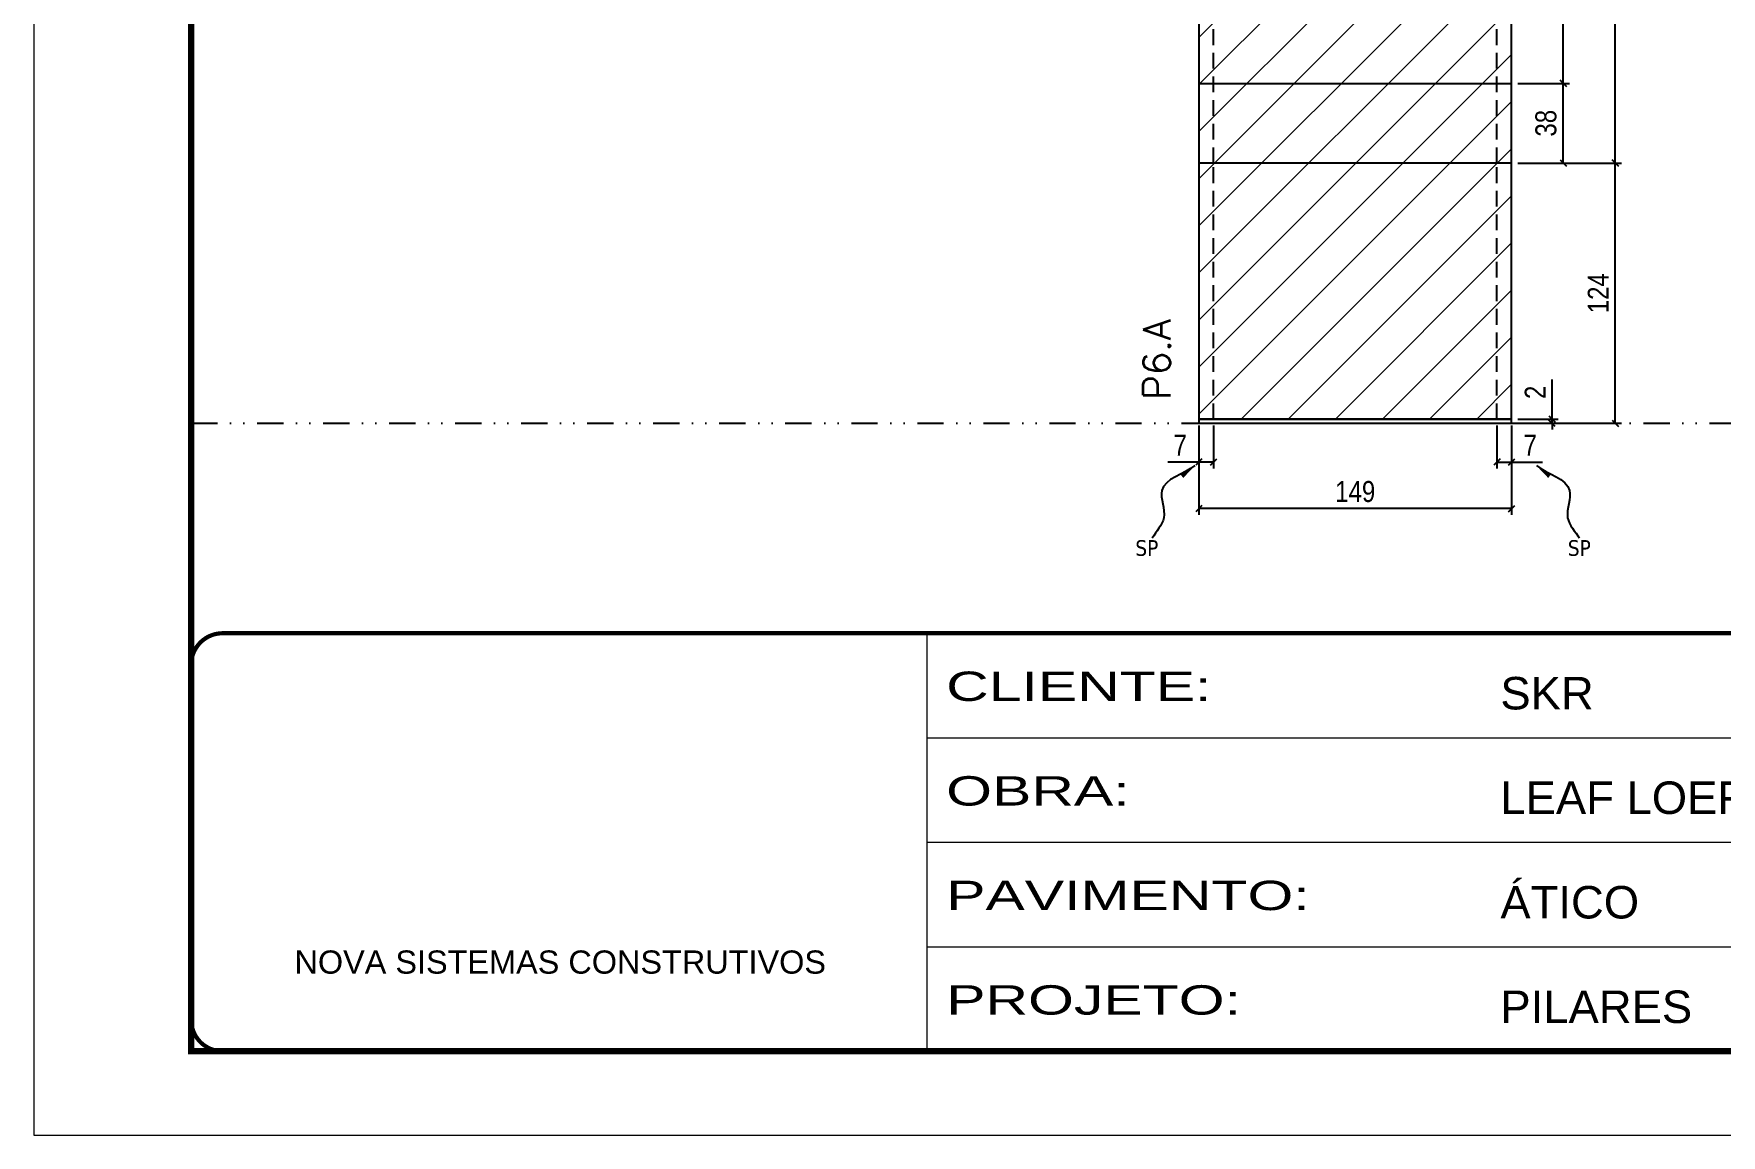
# Model space of a CAD drawing. Extents: x 14400 to 27878, y -21631 to 6985.
# Drawn here: x 16012 to 16816, y 3638 to 4163 of the extents above; entities that cross this region are included whole.
import ezdxf

# ---------------------------------------------------------------- set-up
doc = ezdxf.new("R2010")
doc.units = 0
for name, pattern in [('CONTINUO', [0]), ('DASHED', [0.75, 0.5, -0.25]), ('DIVIDE2', [0.625, 0.25, -0.125, 0, -0.125, 0, -0.125]), ('HIDDEN', [0.375, 0.25, -0.125])]:
    doc.linetypes.add(name, pattern=pattern)
for name, color, linetype in [('COTA', 241, 'Continuous'), ('Nível', 160, 'Continuous'), ('Painéis', 200, 'Continuous'), ('SARR_2.2x7', 40, 'Continuous'), ('texto', 7, 'Continuous')]:
    doc.layers.add(name, color=color, linetype=linetype)
for name, color, linetype, lineweight in [('Folhas', 255, 'Continuous', 9), ('Hachura', 251, 'Continuous', 9), ('SARRAFO DE PRESSAO', 251, 'DASHED', 9), ('Texto Seção', 7, 'Continuous', 15)]:
    doc.layers.add(name, color=color, linetype=linetype, lineweight=lineweight)
doc.styles.add('ARIAL', font='arial.ttf')
doc.styles.add('COTA TECNICA', font='techl___.ttf', dxfattribs={"height": 10})
doc.styles.add('COTA TECNICA-50', font='techl___.ttf', dxfattribs={"height": 10})
doc.styles.add('REGUA-120', font='ROMANS.shx', dxfattribs={"height": 15})
doc.styles.get("Standard").update_dxf_attribs({"font": 'arial.ttf'})
doc.styles.add('Tecnologia', font='')
doc.styles.get('Tecnologia').set_extended_font_data('Forgotten Futurist')
doc.dimstyles.new('COTA PAINEL-50', dxfattribs={"dimtxt": 10, "dimasz": 3, "dimexe": 3, "dimexo": 3, "dimgap": 3, "dimtad": 1, "dimdec": 1, "dimzin": 12, "dimdsep": 46, "dimtxsty": 'COTA TECNICA-50', "dimblk1": 'OBLIQUE', "dimblk2": 'OBLIQUE', "dimsah": 1, "dimcen": 0.9, "dimclrd": 4, "dimclre": 4, "dimclrt": 240, "dimadec": 1, "dimazin": 3, "dimtfac": 1, "dimtdec": 1, "dimtmove": 0, "dimatfit": 3, "dimfxl": 1, "dimtolj": 1, "dimtzin": 12, "dimarcsym": 0})
doc.dimstyles.new('PAINEL', dxfattribs={"dimtxt": 10, "dimasz": 3, "dimexe": 3, "dimexo": 3, "dimgap": 3, "dimtad": 1, "dimdec": 1, "dimzin": 12, "dimdsep": 46, "dimtxsty": 'COTA TECNICA', "dimblk1": 'OBLIQUE', "dimblk2": 'OBLIQUE', "dimsah": 1, "dimcen": 0.9, "dimclrd": 4, "dimclre": 4, "dimclrt": 240, "dimadec": 1, "dimazin": 3, "dimtfac": 1, "dimtdec": 1, "dimtmove": 0, "dimatfit": 3, "dimfxl": 1, "dimtolj": 1, "dimtzin": 12, "dimarcsym": 0})
doc.dimstyles.get("Standard").update_dxf_attribs({"dimtxt": 0.18, "dimasz": 0.18, "dimexe": 0.18, "dimexo": 0.0625, "dimgap": 0.09, "dimtad": 0, "dimtih": 1, "dimtoh": 1, "dimdec": 4, "dimzin": 0, "dimdsep": 46, "dimtxsty": 'Standard', "dimcen": 0.09, "dimadec": 0, "dimazin": 0, "dimtfac": 1, "dimtdec": 4, "dimtofl": 0, "dimtmove": 0, "dimatfit": 3, "dimfxl": 1, "dimtolj": 1, "dimtzin": 0, "dimarcsym": 0})

# ---------------------------------------------------------------- blocks, each defined once
blk = doc.blocks.new('9999999999')
at = {"color": 30, "linetype": 'CONTINUO'}
for p, q in [((98564.56, 34230.21), (98564.56, 34429.45)), ((98564.56, 34379.64), (99583.98, 34379.64)), ((98564.56, 34329.83), (99487.98, 34329.83)), ((98564.56, 34280.02), (99487.98, 34280.02))]:
    blk.add_line(p, q, dxfattribs=at)
at = {"color": 30, "linetype": 'CONTINUO', "const_width": 2}
blk.add_lwpolyline([(99583.98, 34230.21), (99583.98, 34414.45, 0.414214), (99568.98, 34429.45), (98228.98, 34429.45, 0.414214), (98213.98, 34414.45), (98213.98, 34245.21, 0.414214), (98228.98, 34230.21), (99583.98, 34230.21)], format="xyb", dxfattribs=at)
at = {"layer": 'Folhas'}
blk.add_lwpolyline([(98138.98, 34190.21), (99623.98, 34190.21), (99623.98, 35240.21), (98138.98, 35240.21)], close=True, dxfattribs=at)
at = {"layer": 'Folhas', "color": 30, "const_width": 3}
blk.add_lwpolyline([(98213.98, 34230.21), (99583.98, 34230.21), (99583.98, 35200.21), (98213.98, 35200.21)], close=True, dxfattribs=at)
at = {"color": 7, "linetype": 'Continuous', "ltscale": 5, "style": 'ARIAL'}
for s, height, p in [('SKR', 15.483, (98837.68, 34393.13)), ('LEAF LOEFGREN', 15.4829, (98837.68, 34343.32)), ('ÁTICO', 15.483, (98837.68, 34293.51)), ('NOVA SISTEMAS CONSTRUTIVOS', 11.0592, (98263.19, 34267.21)), ('PILARES', 15.483, (98837.68, 34243.7))]:
    blk.add_text(s, height=height, dxfattribs=at).set_placement(p)
at = {"layer": 'Folhas', "color": 7, "style": 'Tecnologia', "width": 1.5}
for s, p in [('CLIENTE:', (98573.65, 34397.17)), ('OBRA:', (98573.65, 34347.31)), ('PAVIMENTO:', (98573.65, 34297.5)), ('PROJETO:', (98573.65, 34247.69))]:
    blk.add_text(s, height=14, dxfattribs=at).set_placement(p)
blk = doc.blocks.new('_Oblique')
at = {"color": 0, "linetype": 'ByBlock', "lineweight": -2}
blk.add_line((-0.5, -0.5), (0.5, 0.5), dxfattribs=at)
blk = doc.blocks.new('*D985')
at = {"layer": 'COTA', "color": 4, "lineweight": -2, "transparency": 16777216}
for p, q in [((16567.01, 3975.86), (16567.01, 3933.18)), ((16716.01, 3975.86), (16716.01, 3933.18)), ((16716.01, 3936.18), (16567.01, 3936.18))]:
    blk.add_line(p, q, dxfattribs=at)
at = {"layer": 'Defpoints', "color": 0, "transparency": 16777216}
for p in [(16567.01, 3978.86), (16716.01, 3978.86), (16567.01, 3936.18)]:
    blk.add_point(p, dxfattribs=at)
at = {"layer": 'COTA', "color": 4, "lineweight": -2, "transparency": 16777216, "xscale": 3, "yscale": 3, "zscale": 3, "rotation": 180}
blk.add_blockref('_Oblique', (16567.01, 3936.18), dxfattribs=at)
at = {"layer": 'COTA', "color": 4, "lineweight": -2, "transparency": 16777216, "xscale": 3, "yscale": 3, "zscale": 3}
blk.add_blockref('_Oblique', (16716.01, 3936.18), dxfattribs=at)
at = {"layer": 'COTA', "color": 240, "transparency": 16777216, "insert": (16641.51, 3944.28), "char_height": 10, "attachment_point": 5, "style": 'COTA TECNICA'}
blk.add_mtext('\\A1;149', dxfattribs=at)
blk = doc.blocks.new('*D986')
at = {"layer": 'COTA', "color": 4, "lineweight": -2, "transparency": 16777216}
for p, q in [((16709.01, 3975.86), (16709.01, 3955.35)), ((16716.01, 3973.86), (16716.01, 3955.35)), ((16709.01, 3958.35), (16716.01, 3958.35)), ((16716.01, 3958.35), (16730.74, 3958.35))]:
    blk.add_line(p, q, dxfattribs=at)
at = {"layer": 'Defpoints', "color": 0, "transparency": 16777216}
for p in [(16709.01, 3978.86), (16716.01, 3976.86), (16716.01, 3958.35)]:
    blk.add_point(p, dxfattribs=at)
at = {"layer": 'COTA', "color": 4, "lineweight": -2, "transparency": 16777216, "xscale": 3, "yscale": 3, "zscale": 3, "rotation": 180}
blk.add_blockref('_Oblique', (16709.01, 3958.35), dxfattribs=at)
at = {"layer": 'COTA', "color": 4, "lineweight": -2, "transparency": 16777216, "xscale": 3, "yscale": 3, "zscale": 3}
blk.add_blockref('_Oblique', (16716.01, 3958.35), dxfattribs=at)
at = {"layer": 'COTA', "color": 240, "transparency": 16777216, "insert": (16724.87, 3966.42), "char_height": 10, "attachment_point": 5, "style": 'COTA TECNICA-50'}
blk.add_mtext('\\A1;7', dxfattribs=at)
blk = doc.blocks.new('*D987')
at = {"layer": 'COTA', "color": 4, "lineweight": -2, "transparency": 16777216}
for p, q in [((16567.01, 3973.86), (16567.01, 3955.35)), ((16574.01, 3975.86), (16574.01, 3955.35)), ((16567.01, 3958.35), (16552.28, 3958.35)), ((16574.01, 3958.35), (16567.01, 3958.35))]:
    blk.add_line(p, q, dxfattribs=at)
at = {"layer": 'Defpoints', "color": 0, "transparency": 16777216}
for p in [(16567.01, 3976.86), (16574.01, 3978.86), (16567.01, 3958.35)]:
    blk.add_point(p, dxfattribs=at)
at = {"layer": 'COTA', "color": 4, "lineweight": -2, "transparency": 16777216, "xscale": 3, "yscale": 3, "zscale": 3, "rotation": 180}
blk.add_blockref('_Oblique', (16567.01, 3958.35), dxfattribs=at)
at = {"layer": 'COTA', "color": 4, "lineweight": -2, "transparency": 16777216, "xscale": 3, "yscale": 3, "zscale": 3}
blk.add_blockref('_Oblique', (16574.01, 3958.35), dxfattribs=at)
at = {"layer": 'COTA', "color": 240, "transparency": 16777216, "insert": (16558.14, 3966.42), "char_height": 10, "attachment_point": 5, "style": 'COTA TECNICA-50'}
blk.add_mtext('\\A1;7', dxfattribs=at)
blk = doc.blocks.new('*D1001')
at = {"layer": 'COTA', "color": 4, "linetype": 'ByBlock', "lineweight": -2, "transparency": 16777216}
for p, q in [((16719.01, 4100.86), (16768.37, 4100.86)), ((16765.37, 3976.86), (16765.37, 4100.86)), ((16719.01, 3976.86), (16768.37, 3976.86))]:
    blk.add_line(p, q, dxfattribs=at)
at = {"layer": 'Defpoints', "color": 0, "linetype": 'ByBlock', "transparency": 16777216}
for p in [(16716.01, 4100.86), (16765.37, 4100.86), (16716.01, 3976.86)]:
    blk.add_point(p, dxfattribs=at)
at = {"layer": 'COTA', "color": 4, "linetype": 'ByBlock', "lineweight": -2, "transparency": 16777216, "xscale": 3, "yscale": 3, "zscale": 3}
for p, rotation in [((16765.37, 4100.86), 90), ((16765.37, 3976.86), 270)]:
    blk.add_blockref('_Oblique', p, dxfattribs=dict(at, rotation=rotation))
at = {"layer": 'COTA', "color": 240, "linetype": 'ByBlock', "transparency": 16777216, "insert": (16757.3, 4038.86), "char_height": 10, "attachment_point": 5, "rotation": 90, "style": 'COTA TECNICA'}
blk.add_mtext('\\A1;124', dxfattribs=at)
blk = doc.blocks.new('*D988')
at = {"layer": 'COTA', "color": 4, "lineweight": -2, "transparency": 16777216}
for p, q in [((16735.26, 3978.86), (16735.26, 3997.66)), ((16719.01, 3978.86), (16738.26, 3978.86)), ((16719.01, 3976.86), (16738.26, 3976.86)), ((16735.26, 3976.86), (16735.26, 3978.86)), ((16735.26, 3976.86), (16735.26, 3973.86))]:
    blk.add_line(p, q, dxfattribs=at)
at = {"layer": 'Defpoints', "color": 0, "transparency": 16777216}
for p in [(16716.01, 3978.86), (16716.01, 3976.86), (16735.26, 3976.86)]:
    blk.add_point(p, dxfattribs=at)
at = {"layer": 'COTA', "color": 4, "lineweight": -2, "transparency": 16777216, "xscale": 3, "yscale": 3, "zscale": 3}
for p, rotation in [((16735.26, 3978.86), 270), ((16735.26, 3976.86), 90)]:
    blk.add_blockref('_Oblique', p, dxfattribs=dict(at, rotation=rotation))
at = {"layer": 'COTA', "color": 240, "transparency": 16777216, "insert": (16727.26, 3991.61), "char_height": 10, "attachment_point": 5, "rotation": 90, "style": 'COTA TECNICA-50'}
blk.add_mtext('\\A1;2', dxfattribs=at)
blk = doc.blocks.new('*D1002')
at = {"layer": 'COTA', "color": 4, "linetype": 'ByBlock', "lineweight": -2, "transparency": 16777216}
for p, q in [((16719.01, 4100.86), (16768.37, 4100.86)), ((16765.37, 3976.86), (16765.37, 4100.86)), ((16719.01, 3976.86), (16768.37, 3976.86))]:
    blk.add_line(p, q, dxfattribs=at)
at = {"layer": 'Defpoints', "color": 0, "linetype": 'ByBlock', "transparency": 16777216}
for p in [(16716.01, 4100.86), (16765.37, 4100.86), (16716.01, 3976.86)]:
    blk.add_point(p, dxfattribs=at)
at = {"layer": 'COTA', "color": 4, "linetype": 'ByBlock', "lineweight": -2, "transparency": 16777216, "xscale": 3, "yscale": 3, "zscale": 3}
for p, rotation in [((16765.37, 4100.86), 90), ((16765.37, 3976.86), 270)]:
    blk.add_blockref('_Oblique', p, dxfattribs=dict(at, rotation=rotation))
at = {"layer": 'COTA', "color": 240, "linetype": 'ByBlock', "transparency": 16777216, "insert": (16757.3, 4038.86), "char_height": 10, "attachment_point": 5, "rotation": 90, "style": 'COTA TECNICA'}
blk.add_mtext('\\A1;124', dxfattribs=at)
blk = doc.blocks.new('*D1003')
at = {"layer": 'COTA', "color": 4, "lineweight": -2, "transparency": 16777216}
for p, q in [((16715.51, 4260.86), (16768.37, 4260.86)), ((16765.37, 4100.86), (16765.37, 4260.86)), ((16719.01, 4100.86), (16768.37, 4100.86))]:
    blk.add_line(p, q, dxfattribs=at)
at = {"layer": 'Defpoints', "color": 0, "transparency": 16777216}
for p in [(16712.51, 4260.86), (16765.37, 4260.86), (16716.01, 4100.86)]:
    blk.add_point(p, dxfattribs=at)
at = {"layer": 'COTA', "color": 4, "lineweight": -2, "transparency": 16777216, "xscale": 3, "yscale": 3, "zscale": 3}
for p, rotation in [((16765.37, 4260.86), 90), ((16765.37, 4100.86), 270)]:
    blk.add_blockref('_Oblique', p, dxfattribs=dict(at, rotation=rotation))
at = {"layer": 'COTA', "color": 240, "transparency": 16777216, "insert": (16757.27, 4180.86), "char_height": 10, "attachment_point": 5, "rotation": 90, "style": 'COTA TECNICA'}
blk.add_mtext('\\A1;160', dxfattribs=at)
blk = doc.blocks.new('*D2727')
at = {"layer": 'COTA', "color": 4, "lineweight": -2, "transparency": 16777216}
for p, q in [((16719.01, 4138.86), (16743.63, 4138.86)), ((16740.63, 4100.86), (16740.63, 4138.86)), ((16719.01, 4100.86), (16743.63, 4100.86))]:
    blk.add_line(p, q, dxfattribs=at)
at = {"layer": 'Defpoints', "color": 0, "transparency": 16777216}
for p in [(16716.01, 4138.86), (16740.63, 4138.86), (16716.01, 4100.86)]:
    blk.add_point(p, dxfattribs=at)
at = {"layer": 'COTA', "color": 4, "lineweight": -2, "transparency": 16777216, "xscale": 3, "yscale": 3, "zscale": 3}
for p, rotation in [((16740.63, 4138.86), 90), ((16740.63, 4100.86), 270)]:
    blk.add_blockref('_Oblique', p, dxfattribs=dict(at, rotation=rotation))
at = {"layer": 'COTA', "color": 240, "transparency": 16777216, "insert": (16732.39, 4119.86), "char_height": 10, "attachment_point": 5, "rotation": 90, "style": 'COTA TECNICA'}
blk.add_mtext('\\A1;38', dxfattribs=at)
blk = doc.blocks.new('*D2728')
at = {"layer": 'COTA', "color": 4, "lineweight": -2, "transparency": 16777216}
for p, q in [((16715.51, 4260.86), (16743.63, 4260.86)), ((16740.63, 4138.86), (16740.63, 4260.86)), ((16719.01, 4138.86), (16743.63, 4138.86))]:
    blk.add_line(p, q, dxfattribs=at)
at = {"layer": 'Defpoints', "color": 0, "transparency": 16777216}
for p in [(16712.51, 4260.86), (16740.63, 4260.86), (16716.01, 4138.86)]:
    blk.add_point(p, dxfattribs=at)
at = {"layer": 'COTA', "color": 4, "lineweight": -2, "transparency": 16777216, "xscale": 3, "yscale": 3, "zscale": 3}
for p, rotation in [((16740.63, 4260.86), 90), ((16740.63, 4138.86), 270)]:
    blk.add_blockref('_Oblique', p, dxfattribs=dict(at, rotation=rotation))
at = {"layer": 'COTA', "color": 240, "transparency": 16777216, "insert": (16732.57, 4199.86), "char_height": 10, "attachment_point": 5, "rotation": 90, "style": 'COTA TECNICA'}
blk.add_mtext('\\A1;122', dxfattribs=at)

msp = doc.modelspace()

# ---------------------------------------------------------------- hatches: boundary and pattern name
at = {"layer": 'Hachura'}
h = msp.add_hatch(dxfattribs=at)
h.set_pattern_fill('ANSI31', color=256, scale=5)
h.set_pattern_definition([(45, (13.5, 2e-12), (-11.22532, 11.22532), [])])
h.paths.add_polyline_path([(16716.006, 4332.86), (16570.506, 4332.86), (16570.506, 4282.86), (16716.006, 4282.86)])
h.paths.add_polyline_path([(16716.006, 4218.86), (16712.506, 4218.86), (16712.506, 4260.86), (16570.506, 4260.86), (16570.506, 4218.86), (16567.006, 4218.86), (16567.006, 4138.86), (16716.006, 4138.86)])
h.paths.add_polyline_path([(16716.006, 4138.86), (16567.006, 4138.86), (16567.006, 4100.86), (16716.006, 4100.86)])
h.paths.add_polyline_path([(16716.006, 4100.86), (16567.006, 4100.86), (16567.006, 3978.86), (16716.006, 3978.86)])
h.paths.add_polyline_path([(17012.138, 4100.86), (16863.138, 4100.86), (16863.138, 3978.86), (17012.138, 3978.86)])
h.paths.add_polyline_path([(17012.138, 4210.86), (16863.138, 4210.86), (16863.138, 4100.86), (17012.138, 4100.86)])
h.paths.add_polyline_path([(17008.638, 4332.86), (16863.138, 4332.86), (16863.138, 4282.86), (16866.638, 4282.86), (16866.638, 4218.86), (16863.138, 4218.86), (16863.138, 4210.86), (17012.138, 4210.86), (17012.138, 4218.86), (17008.638, 4218.86)])
h.paths.add_polyline_path([(17177.053, 4218.86), (17158.053, 4218.86), (17158.053, 3978.86), (17177.053, 3978.86)])
h.paths.add_polyline_path([(17339.278, 4218.86), (17320.278, 4218.86), (17320.278, 3978.86), (17339.278, 3978.86)])
h.paths.add_polyline_path([(17339.278, 4332.86), (17320.278, 4332.86), (17320.278, 4282.86), (17339.278, 4282.86)])

# ---------------------------------------------------------------- linework, layer by layer
at = {"layer": 'Nível', "color": 4, "linetype": 'DIVIDE2', "ltscale": 50}
msp.add_line((16086.967, 3976.86), (17456.967, 3976.86), dxfattribs=at)
at = {"layer": 'Painéis'}
for p, q in [((16567.006, 4218.86), (16567.006, 3978.86)), ((16716.006, 3978.86), (16716.006, 4218.86)), ((16567.006, 4138.86), (16716.006, 4138.86)), ((16716.006, 4100.86), (16567.006, 4100.86)), ((16567.006, 3978.86), (16716.006, 3978.86))]:
    msp.add_line(p, q, dxfattribs=at)
msp.add_lwpolyline([(16716.006, 3978.86), (16567.006, 3978.86), (16567.006, 3976.86), (16716.006, 3976.86)], close=True, dxfattribs=at)
at = {"layer": 'SARR_2.2x7', "linetype": 'HIDDEN', "ltscale": 30}
for p, q in [((16574.006, 4100.86), (16574.006, 4218.86)), ((16709.006, 4100.86), (16709.006, 4218.86)), ((16574.006, 3978.86), (16574.006, 4100.86)), ((16709.006, 3978.86), (16709.006, 4100.86))]:
    msp.add_line(p, q, dxfattribs=at)

# ---------------------------------------------------------------- block references
at = {"layer": 'SARRAFO DE PRESSAO', "color": 6, "linetype": 'ByBlock'}
msp.add_blockref('9999999999', (-82127.011, -30552.628), dxfattribs=at)

# ---------------------------------------------------------------- texts
at = {"layer": 'texto', "color": 0, "char_height": 7.5, "attachment_point": 5}
for insert in [(16542.229, 3917.369), (16748.254, 3917.369)]:
    msp.add_mtext('{\\fTahoma|b0|i0|c0|p34;\\C4;SP}', dxfattribs=dict(at, insert=insert))
at = {"layer": 'Texto Seção', "insert": (16553.535, 3988.112), "char_height": 13, "width": 285.32988, "attachment_point": 7, "rotation": 90, "style": 'REGUA-120'}
msp.add_mtext('\\pt26;P6.A', dxfattribs=at)

# ---------------------------------------------------------------- dimensions: what is measured, and where the dimension line sits
at = {"layer": 'COTA'}
for base, p1, p2, angle, dimstyle, picture, middle in [((16765.373, 4260.86), (16716.006, 4100.86), (16712.506, 4260.86), 90, 'PAINEL', '*D1003', (16757.271, 4180.86)), ((16740.63, 4138.86), (16716.006, 4100.86), (16716.006, 4138.86), 90, 'PAINEL', '*D2727', (16732.389, 4119.86)), ((16567.006, 3958.35), (16574.006, 3978.86), (16567.006, 3976.86), 180, 'COTA PAINEL-50', '*D987', (16558.141, 3966.423))]:
    dim = msp.add_linear_dim(base=base, p1=p1, p2=p2, angle=angle, dimstyle=dimstyle, dxfattribs=at)
    dim.commit()
    dim.dimension.update_dxf_attribs({"geometry": picture, "text_midpoint": middle})
for base, p1, p2, angle, override, picture, middle in [((16740.63, 4260.86), (16716.006, 4138.86), (16712.506, 4260.86), 90, {"dimtmove": 1}, '*D2728', (16732.572, 4199.86)), ((16567.006, 3936.182), (16716.006, 3978.86), (16567.006, 3978.86), 180, {"dimarcsym": 2}, '*D985', (16641.506, 3944.285))]:
    dim = msp.add_linear_dim(base=base, p1=p1, p2=p2, angle=angle, dimstyle='PAINEL', override=override, dxfattribs=at)
    dim.commit()
    dim.dimension.update_dxf_attribs({"geometry": picture, "text_midpoint": middle})
at = {"layer": 'COTA', "linetype": 'ByBlock'}
for picture in ['*D1001', '*D1002']:
    dim = msp.add_aligned_dim(p1=(16716.006, 3976.86), p2=(16716.006, 4100.86), distance=-49.367, dimstyle='PAINEL', dxfattribs=at)
    dim.commit()
    dim.dimension.update_dxf_attribs({"geometry": picture, "text_midpoint": (16757.3, 4038.86)})
at = {"layer": 'COTA'}
dim = msp.add_linear_dim(base=(16735.264, 3976.86), p1=(16716.006, 3978.86), p2=(16716.006, 3976.86), angle=90, dimstyle='COTA PAINEL-50', dxfattribs=at)
dim.commit()
dim.dimension.update_dxf_attribs({"geometry": '*D988', "text_midpoint": (16735.264, 3991.607), "dimtype": 160})
dim = msp.add_linear_dim(base=(16716.006, 3958.35), p1=(16709.006, 3978.86), p2=(16716.006, 3976.86), dimstyle='COTA PAINEL-50', dxfattribs=at)
dim.commit()
dim.dimension.update_dxf_attribs({"geometry": '*D986', "text_midpoint": (16724.872, 3966.423)})

# ---------------------------------------------------------------- leaders
at = {"layer": 'COTA', "path_type": 1}
for points in [[(16565.177, 3956.68), (16549.392, 3944.844), (16550.317, 3931.838), (16544.764, 3922.056)], [(16727.835, 3956.68), (16743.62, 3944.844), (16742.695, 3931.838), (16748.248, 3922.056)]]:
    msp.add_leader(points, dimstyle='Standard', override={"dimasz": 8}, dxfattribs=at)

doc.saveas('drawing.dxf')
